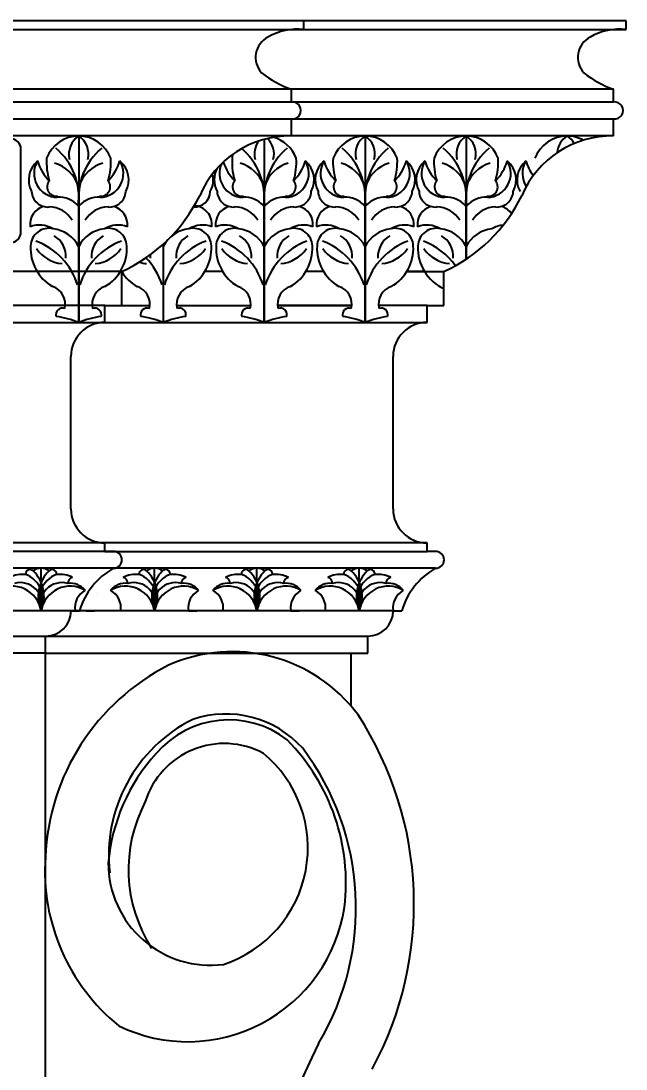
# Model space of a CAD drawing. Header units: millimetres. Extents: x 1155 to 2227, y 540 to 1342.
# Drawn here: x 1709.02 to 1726.87, y 1107.04 to 1137.94 of the extents above; entities that cross this region are included whole.
import ezdxf

# ---------------------------------------------------------------- set-up
doc = ezdxf.new("R2010")
doc.units = ezdxf.units.MM
doc.layers.add('dimension', color=4, linetype='Continuous')
doc.styles.get("Standard").update_dxf_attribs({"font": 'arial.ttf'})
doc.dimstyles.new('25', dxfattribs={"dimscale": 1.5, "dimtxt": 1, "dimasz": 0.5, "dimexe": 0.1875, "dimexo": 1, "dimgap": 0.125, "dimtad": 0, "dimtih": 1, "dimtoh": 1, "dimdec": 4, "dimzin": 4, "dimdsep": 46, "dimlunit": 4, "dimtxsty": 'Standard', "dimblk1": 'CLOSEDBLANK', "dimblk2": 'CLOSEDBLANK', "dimsah": 1, "dimcen": -1, "dimclrd": 256, "dimclre": 256, "dimclrt": 256, "dimadec": 0, "dimazin": 0, "dimtfac": 1, "dimtdec": 4, "dimtofl": 0, "dimtmove": 0, "dimatfit": 3, "dimldrblk": 'CLOSEDBLANK', "dimfxl": 1, "dimtolj": 1, "dimtzin": 4, "dimarcsym": 0})

# ---------------------------------------------------------------- blocks, each defined once
blk = doc.blocks.new('_CLOSEDBLANK')
at = {"color": 0, "linetype": 'ByBlock'}
for p, q in [((-1, 0.167), (0, 0)), ((-1, 0.167), (-1, -0.167)), ((0, 0), (-1, -0.167))]:
    blk.add_line(p, q, dxfattribs=at)
blk = doc.blocks.new('*D296')
at = {"layer": 'Defpoints', "color": 0, "transparency": 16777216}
for p in [(1726.865, 1143.519), (1726.865, 1137.945), (1631.183, 1137.695)]:
    blk.add_point(p, dxfattribs=at)
at = {"layer": 'dimension', "lineweight": -2, "transparency": 16777216}
for p, q in [((1631.183, 1139.195), (1631.183, 1143.8)), ((1726.865, 1139.445), (1726.865, 1143.8)), ((1631.933, 1143.519), (1675.213, 1143.519)), ((1726.115, 1143.519), (1682.835, 1143.519))]:
    blk.add_line(p, q, dxfattribs=at)
at = {"layer": 'dimension', "lineweight": -2, "transparency": 16777216, "xscale": 0.75, "yscale": 0.75, "zscale": 0.75, "rotation": 180}
blk.add_blockref('_CLOSEDBLANK', (1631.183, 1143.519), dxfattribs=at)
at = {"layer": 'dimension', "lineweight": -2, "transparency": 16777216, "xscale": 0.75, "yscale": 0.75, "zscale": 0.75}
blk.add_blockref('_CLOSEDBLANK', (1726.865, 1143.519), dxfattribs=at)
at = {"layer": 'dimension', "transparency": 16777216, "insert": (1679.024, 1143.519), "char_height": 1.5, "attachment_point": 5}
blk.add_mtext('\\A1;7\'-11{\\H1.000000x;\\S11/16;}"', dxfattribs=at)

msp = doc.modelspace()

# ---------------------------------------------------------------- linework, layer by layer
at = {"color": 0}
for p, q in [((1726.86505, 1137.94461), (1679.024, 1137.94461)), ((1717.36505, 1137.69461), (1717.36505, 1137.94461)), ((1717.36505, 1137.69461), (1717.36505, 1137.94461)), ((1717.36505, 1137.69461), (1717.36505, 1137.94461)), ((1726.86505, 1137.69461), (1726.86505, 1137.94461)), ((1679.024, 1137.69461), (1726.86505, 1137.69461)), ((1726.49695, 1135.93049), (1679.024, 1135.93049)), ((1716.99695, 1135.55549), (1716.99695, 1135.93049)), ((1726.49695, 1135.55549), (1726.49695, 1135.93049)), ((1679.024, 1135.55549), (1726.49695, 1135.55549)), ((1679.024, 1135.05549), (1726.49695, 1135.05549)), ((1716.99695, 1134.55549), (1716.99695, 1135.05549)), ((1726.49695, 1134.55549), (1726.49695, 1135.05549)), ((1726.49695, 1134.55549), (1679.024, 1134.55549)), ((1710.72569, 1134.55549), (1710.72569, 1129.05549)), ((1716.19554, 1134.45587), (1716.19554, 1129.05549)), ((1719.17242, 1134.55549), (1719.17242, 1129.05549)), ((1722.1493, 1134.55549), (1722.1493, 1130.91988)), ((1709.02294, 1131.73015), (1709.02294, 1134.1576)), ((1709.02294, 1131.73015), (1709.02294, 1134.1576)), ((1709.02294, 1131.73015), (1709.02294, 1134.1576)), ((1710.72569, 1129.05549), (1710.72569, 1132.49206)), ((1716.19554, 1129.05549), (1716.19554, 1132.49206)), ((1719.17242, 1129.05549), (1719.17242, 1132.49206)), ((1722.1493, 1130.91988), (1722.1493, 1132.49206)), ((1713.21866, 1131.36423), (1713.21866, 1129.05549)), ((1711.99279, 1130.55549), (1708.08299, 1130.55549)), ((1711.99695, 1129.55549), (1711.99695, 1130.55549)), ((1714.96967, 1130.55549), (1714.44453, 1130.55549)), ((1717.94655, 1130.55549), (1717.42141, 1130.55549)), ((1717.94655, 1130.55549), (1717.42141, 1130.55549)), ((1720.92343, 1130.55549), (1720.39829, 1130.55549)), ((1720.39829, 1130.55549), (1721.49695, 1130.55549)), ((1721.49695, 1129.55549), (1721.49695, 1130.55549)), ((1711.49695, 1129.55549), (1707.99225, 1129.55549)), ((1711.49695, 1129.05549), (1711.49695, 1129.55549)), ((1711.49695, 1129.55549), (1711.99695, 1129.55549)), ((1711.49695, 1129.55549), (1712.8224, 1129.55549)), ((1713.61491, 1129.55549), (1715.79928, 1129.55549)), ((1716.59179, 1129.55549), (1718.77616, 1129.55549)), ((1718.77616, 1129.55549), (1716.59179, 1129.55549)), ((1720.99695, 1129.55549), (1719.56867, 1129.55549)), ((1720.99695, 1129.05549), (1720.99695, 1129.55549)), ((1720.99695, 1129.55549), (1721.49695, 1129.55549)), ((1707.95198, 1129.05549), (1711.49695, 1129.05549)), ((1711.49695, 1129.05549), (1720.99695, 1129.05549)), ((1710.49695, 1123.55549), (1710.49695, 1128.05549)), ((1719.99695, 1123.55549), (1719.99695, 1128.05549)), ((1720.99695, 1122.55549), (1707.73555, 1122.55549)), ((1711.49695, 1122.30549), (1711.49695, 1122.55549)), ((1720.99695, 1122.30549), (1720.99695, 1122.55549)), ((1711.49695, 1122.30549), (1707.73858, 1122.30549)), ((1711.74895, 1122.30549), (1711.49695, 1122.30549)), ((1711.49695, 1122.30549), (1720.99695, 1122.30549)), ((1721.24895, 1122.30549), (1720.99695, 1122.30549)), ((1721.24895, 1121.80549), (1707.74716, 1121.80549)), ((1709.61777, 1120.55549), (1709.61777, 1121.80549)), ((1709.61777, 1120.55549), (1709.61777, 1121.80549)), ((1709.61777, 1120.55549), (1709.61777, 1121.80549)), ((1711.74895, 1121.80549), (1711.74895, 1121.80549)), ((1712.96376, 1120.55549), (1712.96376, 1121.80549)), ((1712.96376, 1120.55549), (1712.96376, 1121.80549)), ((1712.96376, 1120.55549), (1712.96376, 1121.80549)), ((1715.98136, 1120.55549), (1715.98136, 1121.80549)), ((1715.98136, 1120.55549), (1715.98136, 1121.80549)), ((1715.98136, 1120.55549), (1715.98136, 1121.80549)), ((1718.99895, 1120.55549), (1718.99895, 1121.80549)), ((1718.99895, 1120.55549), (1718.99895, 1121.80549)), ((1718.99895, 1120.55549), (1718.99895, 1121.80549)), ((1721.24895, 1121.80549), (1721.24895, 1121.80549)), ((1711.24895, 1121.05549), (1711.24895, 1121.05549)), ((1711.69617, 1121.05549), (1711.69617, 1121.05549)), ((1714.71376, 1121.05549), (1714.71376, 1121.05549)), ((1717.73136, 1121.05549), (1717.73136, 1121.05549)), ((1720.74895, 1121.05549), (1720.74895, 1121.05549)), ((1719.99895, 1120.55549), (1707.21243, 1120.55549)), ((1710.94617, 1120.55549), (1708.94617, 1120.55549)), ((1710.49895, 1120.55549), (1710.74895, 1120.55549)), ((1710.94617, 1120.55549), (1711.19617, 1120.55549)), ((1713.96376, 1120.55549), (1711.96376, 1120.55549)), ((1713.96376, 1120.55549), (1714.21376, 1120.55549)), ((1716.98136, 1120.55549), (1714.98136, 1120.55549)), ((1716.98136, 1120.55549), (1717.23136, 1120.55549)), ((1719.99895, 1120.55549), (1717.99895, 1120.55549)), ((1719.99895, 1120.55549), (1720.24895, 1120.55549)), ((1706.2258, 1119.80549), (1719.24895, 1119.80549)), ((1709.74895, 1119.30549), (1709.74895, 1119.80549)), ((1719.24895, 1119.30549), (1719.24895, 1119.80549)), ((1709.74895, 1119.30549), (1679.024, 1119.30549)), ((1709.74895, 1075.80581), (1709.74895, 1119.30549)), ((1709.74895, 1119.30549), (1718.74895, 1119.30549)), ((1718.74895, 1119.30549), (1718.74895, 1117.76295)), ((1718.74895, 1119.30549), (1719.24895, 1119.30549))]:
    msp.add_line(p, q, dxfattribs=at)
for centre, radius, start, end in [((1717.18772, 1135.93708), 1.76645, 84.238686, 120.009974), ((1717.18772, 1135.93708), 1.76645, 84.238686, 120.009974), ((1717.18772, 1135.93708), 1.76645, 84.238686, 120.009974), ((1726.68772, 1135.93708), 1.76645, 84.238686, 120.009974), ((1716.61178, 1136.87217), 0.66938, 117.351742, 222.675348), ((1726.11178, 1136.87217), 0.66938, 117.351742, 222.675348), ((1717.92229, 1138.62685), 2.85072, 230.776612, 251.058776), ((1727.42229, 1138.62685), 2.85072, 230.776612, 251.058776), ((1717.0282, 1135.30549), 0.25195, 262.874984, 97.125016), ((1726.5282, 1135.30549), 0.25195, 262.874984, 97.125016), ((1708.70354, 1134.1576), 0.3194, 0, 180), ((1708.70354, 1134.1576), 0.3194, 0, 180), ((1708.70354, 1134.1576), 0.3194, 0, 180), ((1708.70354, 1134.1576), 0.3194, 0, 180), ((1710.74624, 1133.51749), 1.03821, 91.133942, 158.684675), ((1711.07517, 1134.02123), 0.63842, 123.190165, 194.307184), ((1710.70515, 1133.51749), 1.03821, 21.315325, 88.866058), ((1710.37621, 1134.02123), 0.63842, 345.692816, 56.809835), ((1716.94788, 1131.67693), 2.87898, 89.02325, 157.249367), ((1715.84606, 1134.02123), 0.63842, 345.692816, 45.912997), ((1716.17499, 1133.51749), 1.03821, 21.315325, 73.874097), ((1719.19297, 1133.51749), 1.03821, 91.133942, 158.684675), ((1719.5219, 1134.02123), 0.63842, 123.190165, 194.307184), ((1719.15187, 1133.51749), 1.03821, 21.315325, 88.866058), ((1718.82294, 1134.02123), 0.63842, 345.692816, 56.809835), ((1722.16985, 1133.51749), 1.03821, 91.133942, 158.684675), ((1722.49878, 1134.02123), 0.63842, 123.190165, 194.307184), ((1722.12875, 1133.51749), 1.03821, 21.315325, 88.866058), ((1721.79982, 1134.02123), 0.63842, 345.692816, 56.809835), ((1726.44788, 1131.67693), 2.87898, 89.02325, 157.249367), ((1725.14673, 1133.51749), 1.03821, 91.133942, 158.684675), ((1725.47566, 1134.02123), 0.63842, 123.190165, 176.140543), ((1725.10563, 1133.51749), 1.03821, 61.40105, 88.866058), ((1724.7767, 1134.02123), 0.63842, 29.117487, 56.809835), ((1708.85757, 1132.75121), 1.86973, 352.032881, 50.503631), ((1712.59381, 1132.75121), 1.86973, 129.496369, 187.967119), ((1714.32742, 1132.75121), 1.86973, 352.032881, 50.503631), ((1716.54502, 1134.02123), 0.63842, 142.703833, 194.307184), ((1718.06366, 1132.75121), 1.86973, 129.496369, 187.967119), ((1717.3043, 1132.75121), 1.86973, 352.032881, 50.503631), ((1721.04054, 1132.75121), 1.86973, 129.496369, 187.967119), ((1720.28118, 1132.75121), 1.86973, 352.032881, 50.503631), ((1724.01742, 1132.75121), 1.86973, 129.496369, 187.967119), ((1709.97177, 1133.26117), 0.72074, 129.706364, 208.412627), ((1710.11165, 1133.44833), 0.70378, 148.538889, 268.610321), ((1710.8481, 1134.21832), 1.3961, 196.763455, 224.84707), ((1711.68416, 1133.78787), 1.90811, 176.785206, 196.881668), ((1711.33973, 1133.44833), 0.70378, 271.389679, 31.461111), ((1709.76722, 1133.78787), 1.90811, 343.118332, 3.214794), ((1710.60328, 1134.21832), 1.3961, 315.15293, 343.236545), ((1711.47961, 1133.26117), 0.72074, 331.587373, 50.293636), ((1717.15401, 1133.78787), 1.90811, 173.36754, 196.881668), ((1716.80958, 1133.44833), 0.70378, 271.389679, 31.461111), ((1716.07313, 1134.21832), 1.3961, 315.15293, 343.236545), ((1715.23707, 1133.78787), 1.90811, 343.118332, 3.214794), ((1716.94946, 1133.26117), 0.72074, 331.587373, 50.293636), ((1718.4185, 1133.26117), 0.72074, 129.706364, 208.412627), ((1718.55838, 1133.44833), 0.70378, 148.538889, 268.610321), ((1719.29483, 1134.21832), 1.3961, 196.763455, 224.84707), ((1720.13089, 1133.78787), 1.90811, 176.785206, 196.881668), ((1719.78646, 1133.44833), 0.70378, 271.389679, 31.461111), ((1719.05001, 1134.21832), 1.3961, 315.15293, 343.236545), ((1718.21395, 1133.78787), 1.90811, 343.118332, 3.214794), ((1719.92634, 1133.26117), 0.72074, 331.587373, 50.293636), ((1721.39538, 1133.26117), 0.72074, 129.706364, 208.412627), ((1721.53526, 1133.44833), 0.70378, 148.538889, 268.610321), ((1722.27171, 1134.21832), 1.3961, 196.763455, 224.84707), ((1723.10777, 1133.78787), 1.90811, 176.785206, 196.881668), ((1722.76334, 1133.44833), 0.70378, 271.389679, 31.461111), ((1722.02689, 1134.21832), 1.3961, 315.15293, 343.236545), ((1721.19083, 1133.78787), 1.90811, 343.118332, 3.214794), ((1722.90322, 1133.26117), 0.72074, 331.587373, 50.293636), ((1724.37226, 1133.26117), 0.72074, 129.706364, 208.412627), ((1724.51214, 1133.44833), 0.70378, 148.538889, 213.30212), ((1725.24859, 1134.21832), 1.3961, 196.763455, 216.711944), ((1709.73028, 1132.7589), 1.034, 18.775853, 73.995983), ((1711.7211, 1132.7589), 1.034, 106.004017, 161.224147), ((1715.44162, 1133.26117), 0.72074, 151.927805, 208.412627), ((1715.5815, 1133.44833), 0.70378, 155.333384, 268.610321), ((1716.31795, 1134.21832), 1.3961, 197.968861, 224.84707), ((1715.20013, 1132.7589), 1.034, 18.775853, 73.995983), ((1717.19095, 1132.7589), 1.034, 106.004017, 161.224147), ((1718.17701, 1132.7589), 1.034, 18.775853, 73.995983), ((1720.16783, 1132.7589), 1.034, 106.004017, 161.224147), ((1721.15389, 1132.7589), 1.034, 18.775853, 73.995983), ((1723.14471, 1132.7589), 1.034, 106.004017, 161.224147), ((1710.0754, 1133.0551), 0.28118, 140.550196, 277.268171), ((1711.37598, 1133.0551), 0.28118, 262.731829, 39.449804), ((1713.97258, 1133.26117), 0.72074, 331.587373, 14.277321), ((1715.54525, 1133.0551), 0.28118, 140.550196, 277.268171), ((1716.84583, 1133.0551), 0.28118, 262.731829, 39.449804), ((1718.52213, 1133.0551), 0.28118, 140.550196, 277.268171), ((1719.82271, 1133.0551), 0.28118, 262.731829, 39.449804), ((1721.49901, 1133.0551), 0.28118, 140.550196, 277.268171), ((1722.79959, 1133.0551), 0.28118, 262.731829, 39.449804), ((1709.81578, 1132.93705), 0.4783, 182.254432, 275.097492), ((1711.63561, 1132.93705), 0.4783, 264.902508, 357.745568), ((1714.12857, 1132.93705), 0.4783, 268.119816, 357.745568), ((1715.28563, 1132.93705), 0.4783, 182.254432, 275.097492), ((1717.10545, 1132.93705), 0.4783, 264.902508, 357.745568), ((1718.26251, 1132.93705), 0.4783, 182.254432, 275.097492), ((1720.08233, 1132.93705), 0.4783, 264.902508, 357.745568), ((1721.23939, 1132.93705), 0.4783, 182.254432, 275.097492), ((1723.05921, 1132.93705), 0.4783, 264.902508, 357.745568), ((1710.15132, 1132.00884), 0.7381, 40.895282, 94.408501), ((1711.30007, 1132.00884), 0.7381, 85.591499, 139.104718), ((1709.99055, 1134.91356), 4.79775, 294.720788, 333.733016), ((1715.62117, 1132.00884), 0.7381, 40.895282, 94.408501), ((1716.76991, 1132.00884), 0.7381, 85.591499, 139.104718), ((1718.59805, 1132.00884), 0.7381, 40.895282, 94.408501), ((1719.74679, 1132.00884), 0.7381, 85.591499, 139.104718), ((1719.49055, 1134.91356), 4.79775, 294.720788, 333.733016), ((1721.57493, 1132.00884), 0.7381, 40.895282, 94.408501), ((1722.72367, 1132.00884), 0.7381, 85.591499, 139.104718), ((1709.85172, 1131.93881), 0.56352, 107.230016, 186.117405), ((1709.84039, 1131.64974), 0.8111, 30.980606, 88.736623), ((1711.61099, 1131.64974), 0.8111, 91.263377, 149.019394), ((1711.59966, 1131.93881), 0.56352, 353.882595, 72.769984), ((1714.09263, 1131.93881), 0.56352, 353.882595, 85.45031), ((1715.32157, 1131.93881), 0.56352, 107.230016, 186.117405), ((1715.31024, 1131.64974), 0.8111, 30.980606, 88.736623), ((1717.08084, 1131.64974), 0.8111, 91.263377, 149.019394), ((1717.06951, 1131.93881), 0.56352, 353.882595, 72.769984), ((1718.29845, 1131.93881), 0.56352, 107.230016, 186.117405), ((1718.28712, 1131.64974), 0.8111, 30.980606, 88.736623), ((1720.05772, 1131.64974), 0.8111, 91.263377, 149.019394), ((1720.04639, 1131.93881), 0.56352, 353.882595, 72.769984), ((1721.27533, 1131.93881), 0.56352, 107.230016, 186.117405), ((1721.264, 1131.64974), 0.8111, 30.980606, 88.736623), ((1723.0346, 1131.64974), 0.8111, 91.263377, 149.019394), ((1723.02327, 1131.93881), 0.56352, 34.622244, 72.769984), ((1708.70354, 1131.73015), 0.3194, 180, 0), ((1708.70354, 1131.73015), 0.3194, 180, 0), ((1708.70354, 1131.73015), 0.3194, 180, 0), ((1708.70354, 1131.73015), 0.3194, 180, 0), ((1708.70354, 1131.73015), 0.3194, 180, 0), ((1708.70354, 1131.73015), 0.3194, 180, 0), ((1709.56288, 1131.12186), 0.8041, 59.671739, 109.731131), ((1709.84258, 1131.29463), 0.53638, 76.376862, 178.302187), ((1709.86766, 1130.86056), 0.96072, 26.918806, 83.949899), ((1711.58372, 1130.86056), 0.96072, 96.050101, 153.081194), ((1711.8885, 1131.12186), 0.8041, 70.268869, 120.328261), ((1711.6088, 1131.29463), 0.53638, 1.697813, 103.623138), ((1714.07669, 1130.86056), 0.96072, 96.050101, 153.081194), ((1714.38147, 1131.12186), 0.8041, 70.268869, 120.328261), ((1714.10177, 1131.29463), 0.53638, 1.697813, 103.623138), ((1715.03273, 1131.12186), 0.8041, 59.671739, 109.731131), ((1715.31243, 1131.29463), 0.53638, 76.376862, 178.302187), ((1715.33751, 1130.86056), 0.96072, 26.918806, 83.949899), ((1717.05357, 1130.86056), 0.96072, 96.050101, 153.081194), ((1717.35835, 1131.12186), 0.8041, 70.268869, 120.328261), ((1717.07865, 1131.29463), 0.53638, 1.697813, 103.623138), ((1718.00961, 1131.12186), 0.8041, 59.671739, 109.731131), ((1718.28931, 1131.29463), 0.53638, 76.376862, 178.302187), ((1718.31439, 1130.86056), 0.96072, 26.918806, 83.949899), ((1720.03045, 1130.86056), 0.96072, 96.050101, 153.081194), ((1720.33523, 1131.12186), 0.8041, 70.268869, 120.328261), ((1720.05553, 1131.29463), 0.53638, 1.697813, 103.623138), ((1720.98649, 1131.12186), 0.8041, 59.671739, 109.731131), ((1721.26619, 1131.29463), 0.53638, 76.376862, 178.302187), ((1721.29127, 1130.86056), 0.96072, 26.918806, 83.949899), ((1723.00733, 1130.86056), 0.96072, 96.050101, 153.081194), ((1723.31211, 1131.12186), 0.8041, 94.991583, 120.328261), ((1708.75986, 1129.55301), 2.02618, 17.443867, 69.63763), ((1709.63771, 1130.99903), 0.71137, 355.930856, 59.352266), ((1712.69152, 1129.55301), 2.02618, 110.36237, 162.556133), ((1711.81368, 1130.99903), 0.71137, 120.647734, 184.069144), ((1715.18449, 1129.55301), 2.02618, 110.36237, 162.556133), ((1714.30664, 1130.99903), 0.71137, 120.647734, 184.069144), ((1714.22971, 1129.55301), 2.02618, 17.443867, 69.63763), ((1715.10756, 1130.99903), 0.71137, 355.930856, 59.352266), ((1718.16137, 1129.55301), 2.02618, 110.36237, 162.556133), ((1717.28352, 1130.99903), 0.71137, 120.647734, 184.069144), ((1717.20659, 1129.55301), 2.02618, 17.443867, 69.63763), ((1718.08444, 1130.99903), 0.71137, 355.930856, 59.352266), ((1721.13825, 1129.55301), 2.02618, 110.36237, 162.556133), ((1720.2604, 1130.99903), 0.71137, 120.647734, 184.069144), ((1720.18347, 1129.55301), 2.02618, 35.423129, 69.63763), ((1721.06132, 1130.99903), 0.71137, 355.930856, 59.352266), ((1710.61154, 1131.24251), 1.30687, 177.016628, 239.717414), ((1710.32631, 1131.81483), 1.02728, 214.520542, 264.992309), ((1711.12507, 1131.81483), 1.02728, 275.007691, 325.479458), ((1710.83985, 1131.24251), 1.30687, 300.282586, 2.983372), ((1712.13068, 1130.99903), 0.71137, 355.930856, 4.399108), ((1713.61804, 1131.81483), 1.02728, 275.007691, 325.479458), ((1713.33282, 1131.24251), 1.30687, 300.282586, 2.983372), ((1716.08138, 1131.24251), 1.30687, 177.016628, 239.717414), ((1715.79616, 1131.81483), 1.02728, 214.520542, 264.992309), ((1716.59492, 1131.81483), 1.02728, 275.007691, 325.479458), ((1716.3097, 1131.24251), 1.30687, 300.282586, 2.983372), ((1719.05826, 1131.24251), 1.30687, 177.016628, 239.717414), ((1718.77304, 1131.81483), 1.02728, 214.520542, 264.992309), ((1719.5718, 1131.81483), 1.02728, 275.007691, 325.479458), ((1719.28658, 1131.24251), 1.30687, 300.282586, 2.983372), ((1722.03514, 1131.24251), 1.30687, 177.016628, 245.681009), ((1721.74992, 1131.81483), 1.02728, 214.520542, 264.992309), ((1712.81928, 1131.81483), 1.02728, 252.769374, 264.992309), ((1711.25283, 1129.55301), 2.02618, 17.443867, 44.016188), ((1713.1045, 1131.24251), 1.30687, 211.79201, 239.717414), ((1709.78558, 1129.59487), 0.54528, 346.532421, 72.171583), ((1711.66581, 1129.59487), 0.54528, 107.828417, 193.467579), ((1712.27855, 1129.59487), 0.54528, 346.532421, 72.171583), ((1714.15877, 1129.59487), 0.54528, 107.828417, 193.467579), ((1715.25543, 1129.59487), 0.54528, 346.532421, 72.171583), ((1717.13565, 1129.59487), 0.54528, 107.828417, 193.467579), ((1718.23231, 1129.59487), 0.54528, 346.532421, 72.171583), ((1720.11253, 1129.59487), 0.54528, 107.828417, 193.467579), ((1710.25067, 1129.28432), 0.19479, 70.44567, 195.714709), ((1709.64113, 1126.30906), 2.95282, 68.451057, 81.782804), ((1711.81025, 1126.30906), 2.95282, 98.217196, 111.548943), ((1711.20071, 1129.28432), 0.19479, 344.285291, 109.55433), ((1712.74364, 1129.28432), 0.19479, 70.44567, 195.714709), ((1712.1341, 1126.30906), 2.95282, 68.451057, 81.782804), ((1714.30322, 1126.30906), 2.95282, 98.217196, 111.548943), ((1713.69368, 1129.28432), 0.19479, 344.285291, 109.55433), ((1715.72052, 1129.28432), 0.19479, 70.44567, 195.714709), ((1715.11098, 1126.30906), 2.95282, 68.451057, 81.782804), ((1717.2801, 1126.30906), 2.95282, 98.217196, 111.548943), ((1716.67056, 1129.28432), 0.19479, 344.285291, 109.55433), ((1718.6974, 1129.28432), 0.19479, 70.44567, 195.714709), ((1718.08786, 1126.30906), 2.95282, 68.451057, 81.782804), ((1720.25698, 1126.30906), 2.95282, 98.217196, 111.548943), ((1719.64744, 1129.28432), 0.19479, 344.285291, 109.55433), ((1711.49695, 1128.05549), 1, 90, 180), ((1720.99695, 1128.05549), 1, 90, 180), ((1711.49695, 1123.55549), 1, 180, 270), ((1720.99695, 1123.55549), 1, 180, 270), ((1711.74895, 1122.05549), 0.25, 270, 90), ((1721.24895, 1122.05549), 0.25, 270, 90), ((1709.28972, 1121.64018), 0.12831, 45.047105, 188.082998), ((1709.28972, 1121.64018), 0.12831, 45.047105, 188.082998), ((1709.61777, 1121.39008), 0.41541, 55.148038, 124.851962), ((1709.61777, 1121.39008), 0.41541, 55.148038, 124.851962), ((1709.94581, 1121.64018), 0.12831, 351.917002, 134.952895), ((1712.81033, 1119.93139), 2.15379, 119.524598, 163.155786), ((1712.63572, 1121.64018), 0.12831, 45.047105, 188.082998), ((1712.63572, 1121.64018), 0.12831, 45.047105, 188.082998), ((1712.96376, 1121.39008), 0.41541, 55.148038, 124.851962), ((1712.96376, 1121.39008), 0.41541, 55.148038, 124.851962), ((1713.29181, 1121.64018), 0.12831, 351.917002, 134.952895), ((1715.65332, 1121.64018), 0.12831, 45.047105, 188.082998), ((1715.65332, 1121.64018), 0.12831, 45.047105, 188.082998), ((1715.98136, 1121.39008), 0.41541, 55.148038, 124.851962), ((1715.98136, 1121.39008), 0.41541, 55.148038, 124.851962), ((1716.3094, 1121.64018), 0.12831, 351.917002, 134.952895), ((1718.67091, 1121.64018), 0.12831, 45.047105, 188.082998), ((1718.67091, 1121.64018), 0.12831, 45.047105, 188.082998), ((1718.99895, 1121.39008), 0.41541, 55.148038, 124.851962), ((1718.99895, 1121.39008), 0.41541, 55.148038, 124.851962), ((1719.327, 1121.64018), 0.12831, 351.917002, 134.952895), ((1722.31033, 1119.93139), 2.15379, 119.524598, 163.155786), ((1709.06832, 1120.81461), 0.81302, 83.334346, 117.665021), ((1709.06832, 1120.81461), 0.81302, 83.334346, 117.665021), ((1708.88177, 1120.87188), 0.80112, 336.737868, 69.472302), ((1708.64757, 1120.97127), 1.05553, 336.802137, 46.032557), ((1710.58796, 1120.97127), 1.05553, 133.967443, 203.197863), ((1710.35376, 1120.87188), 0.80112, 110.527698, 203.262132), ((1710.16721, 1120.81461), 0.81302, 62.334979, 96.665654), ((1710.57235, 1121.37063), 0.16637, 99.56543, 183.51969), ((1712.41432, 1120.81461), 0.81302, 83.334346, 117.665021), ((1712.41432, 1120.81461), 0.81302, 83.334346, 117.665021), ((1712.00918, 1121.37063), 0.16637, 356.48031, 80.43457), ((1712.00918, 1121.37063), 0.16637, 356.48031, 80.43457), ((1712.22777, 1120.87188), 0.80112, 336.737868, 69.472302), ((1711.99357, 1120.97127), 1.05553, 336.802137, 46.032557), ((1713.93396, 1120.97127), 1.05553, 133.967443, 203.197863), ((1713.69976, 1120.87188), 0.80112, 110.527698, 203.262132), ((1713.51321, 1120.81461), 0.81302, 62.334979, 96.665654), ((1713.91834, 1121.37063), 0.16637, 99.56543, 183.51969), ((1715.43191, 1120.81461), 0.81302, 83.334346, 117.665021), ((1715.43191, 1120.81461), 0.81302, 83.334346, 117.665021), ((1715.02678, 1121.37063), 0.16637, 356.48031, 80.43457), ((1715.02678, 1121.37063), 0.16637, 356.48031, 80.43457), ((1715.24536, 1120.87188), 0.80112, 336.737868, 69.472302), ((1715.01116, 1120.97127), 1.05553, 336.802137, 46.032557), ((1716.95155, 1120.97127), 1.05553, 133.967443, 203.197863), ((1716.71735, 1120.87188), 0.80112, 110.527698, 203.262132), ((1716.5308, 1120.81461), 0.81302, 62.334979, 96.665654), ((1716.93594, 1121.37063), 0.16637, 99.56543, 183.51969), ((1718.44951, 1120.81461), 0.81302, 83.334346, 117.665021), ((1718.44951, 1120.81461), 0.81302, 83.334346, 117.665021), ((1718.04437, 1121.37063), 0.16637, 356.48031, 80.43457), ((1718.04437, 1121.37063), 0.16637, 356.48031, 80.43457), ((1718.26296, 1120.87188), 0.80112, 336.737868, 69.472302), ((1718.02876, 1120.97127), 1.05553, 336.802137, 46.032557), ((1719.96915, 1120.97127), 1.05553, 133.967443, 203.197863), ((1719.73495, 1120.87188), 0.80112, 110.527698, 203.262132), ((1719.5484, 1120.81461), 0.81302, 62.334979, 96.665654), ((1719.95353, 1121.37063), 0.16637, 99.56543, 183.51969), ((1708.76204, 1120.40957), 0.86808, 9.677461, 120.542982), ((1709.00346, 1120.74239), 0.64211, 343.078416, 105.742318), ((1710.23208, 1120.74239), 0.64211, 74.257682, 196.921584), ((1710.47349, 1120.40957), 0.86808, 59.457018, 170.322539), ((1710.47709, 1120.8001), 0.56477, 39.219588, 97.202047), ((1711.19525, 1120.64466), 0.58433, 118.700365, 188.777677), ((1712.10444, 1120.8001), 0.56477, 82.797953, 140.780412), ((1712.10444, 1120.8001), 0.56477, 82.797953, 140.780412), ((1712.10804, 1120.40957), 0.86808, 9.677461, 120.542982), ((1711.38628, 1120.64466), 0.58433, 351.222323, 61.299635), ((1711.38628, 1120.64466), 0.58433, 351.222323, 61.299635), ((1712.34945, 1120.74239), 0.64211, 343.078416, 105.742318), ((1713.57807, 1120.74239), 0.64211, 74.257682, 196.921584), ((1713.81949, 1120.40957), 0.86808, 59.457018, 170.322539), ((1713.82309, 1120.8001), 0.56477, 39.219588, 97.202047), ((1714.54125, 1120.64466), 0.58433, 118.700365, 188.777677), ((1715.12203, 1120.8001), 0.56477, 82.797953, 140.780412), ((1715.12203, 1120.8001), 0.56477, 82.797953, 140.780412), ((1715.12563, 1120.40957), 0.86808, 9.677461, 120.542982), ((1714.40387, 1120.64466), 0.58433, 351.222323, 61.299635), ((1714.40387, 1120.64466), 0.58433, 351.222323, 61.299635), ((1715.36705, 1120.74239), 0.64211, 343.078416, 105.742318), ((1716.59567, 1120.74239), 0.64211, 74.257682, 196.921584), ((1716.83708, 1120.40957), 0.86808, 59.457018, 170.322539), ((1716.84068, 1120.8001), 0.56477, 39.219588, 97.202047), ((1717.55884, 1120.64466), 0.58433, 118.700365, 188.777677), ((1718.13963, 1120.8001), 0.56477, 82.797953, 140.780412), ((1718.13963, 1120.8001), 0.56477, 82.797953, 140.780412), ((1718.14323, 1120.40957), 0.86808, 9.677461, 120.542982), ((1717.42147, 1120.64466), 0.58433, 351.222323, 61.299635), ((1717.42147, 1120.64466), 0.58433, 351.222323, 61.299635), ((1718.38464, 1120.74239), 0.64211, 343.078416, 105.742318), ((1719.61326, 1120.74239), 0.64211, 74.257682, 196.921584), ((1719.85468, 1120.40957), 0.86808, 59.457018, 170.322539), ((1719.85828, 1120.8001), 0.56477, 39.219588, 97.202047), ((1720.57644, 1120.64466), 0.58433, 118.700365, 188.777677), ((1709.74895, 1120.55549), 0.75, 270, 0), ((1719.24895, 1120.55549), 0.75, 270, 0), ((1715.25417, 1114.72817), 4.62024, 36.619971, 113.996816), ((1716.39375, 1113.01644), 6.65641, 116.967346, 177.599414), ((1715.06343, 1114.46327), 3.04774, 41.949703, 108.688064), ((1710.38612, 1111.91363), 10.22662, 331.552343, 33.004782), ((1716.09951, 1113.33772), 4.48907, 116.637226, 186.53593), ((1715.14974, 1114.53258), 2.80492, 52.067337, 139.62417), ((1715.01727, 1114.20098), 2.4387, 61.790133, 162.641507), ((1712.60933, 1112.52982), 5.99622, 353.164146, 44.664881), ((1717.07585, 1112.64281), 5.49979, 137.624399, 175.099622), ((1713.86674, 1113.56298), 3.61564, 288.213239, 50.428322), ((1711.0923, 1111.80001), 7.81065, 329.162562, 37.000401), ((1716.48349, 1112.92495), 4.29043, 152.160476, 212.757032), ((1715.62613, 1112.89232), 5.89673, 176.081852, 230.903509), ((1714.6123, 1113.12003), 3.01616, 180.140741, 277.324338), ((1713.94494, 1112.51942), 4.67122, 244.14008, 351.3407), ((1792.24132, 1072.24707), 82.49511, 154.473754, 174.903001)]:
    msp.add_arc(centre, radius, start, end, dxfattribs=at)

# ---------------------------------------------------------------- dimensions: what is measured, and where the dimension line sits
at = {"layer": 'dimension'}
dim = msp.add_linear_dim(base=(1726.86505, 1143.51913), p1=(1631.18296, 1137.6946), p2=(1726.86505, 1137.94461), dimstyle='25', dxfattribs=at)
dim.commit()
dim.dimension.update_dxf_attribs({"geometry": '*D296', "text_midpoint": (1679.024, 1143.51913)})

doc.saveas('drawing.dxf')
